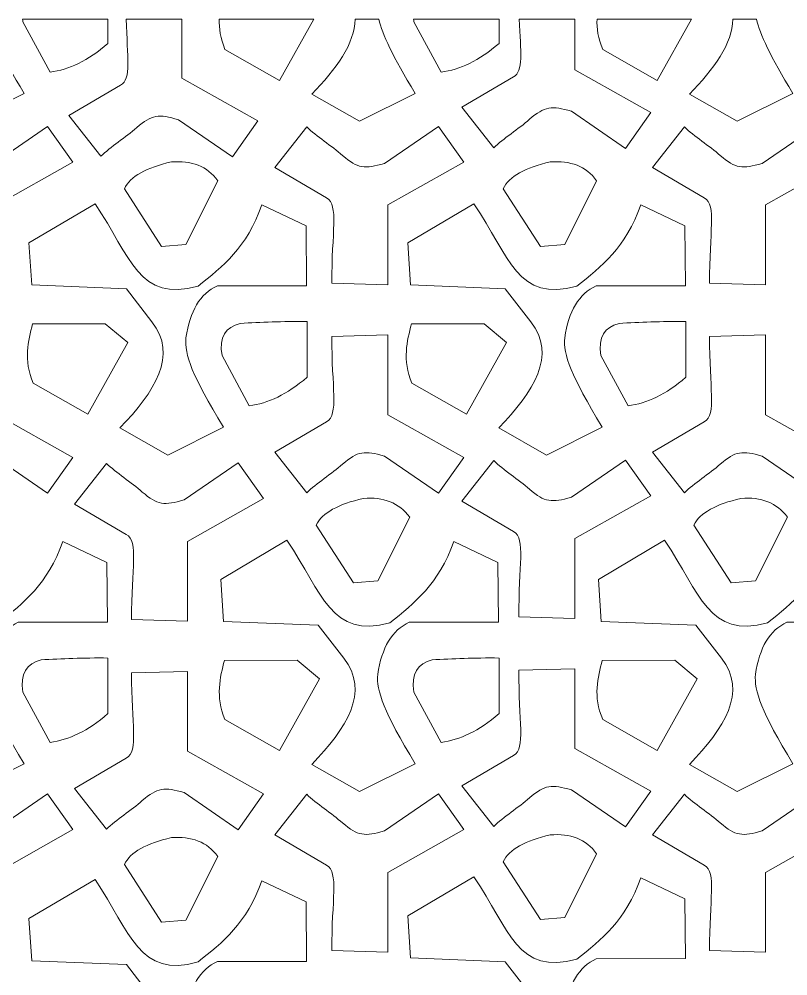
# Model space of a CAD drawing. Header units: millimetres. Extents: x -1200 to 1200, y -590 to 590.
# Drawn here: x -748 to -277, y 3 to 590 of the extents above; entities that cross this region are included whole.
import ezdxf

# ---------------------------------------------------------------- set-up
doc = ezdxf.new("R2010")
doc.units = ezdxf.units.MM
doc.header["$MEASUREMENT"] = 0
doc.layers.add('Layer 1', color=7, linetype='Continuous')

msp = doc.modelspace()

# ---------------------------------------------------------------- linework, layer by layer
at = {"layer": 'Layer 1', "color": 250, "lineweight": 20}
for points, knots in [([(-781.9969, 589.9734), (-781.9969, 589.9734), (-767.4111, 589.9734), (-767.4111, 589.9734), (-765.382, 580.555), (-759.0614, 567.3334), (-745.0849, 544.3994), (-745.0849, 544.3994), (-779.2215, 527.3138), (-779.2215, 527.3138), (-779.2215, 527.3138), (-808.5464, 543.9518), (-808.5464, 543.9518), (-793.5564, 559.3316), (-782.1101, 574.9868), (-781.9969, 589.9734)], [0, 0, 0, 0, 0.2, 0.2, 0.2, 0.4, 0.4, 0.4, 0.6, 0.6, 0.6, 0.8, 0.8, 0.8, 1, 1, 1, 1]), ([(-746.1456, 589.9734), (-746.1456, 589.9734), (-693.7558, 589.9734), (-693.7558, 589.9734), (-693.7558, 589.9734), (-693.7558, 575.0613), (-693.7558, 575.0613), (-706.1109, 564.3366), (-717.7308, 559.112), (-729.2459, 557.4613), (-729.2459, 557.4613), (-745.882, 588.2613), (-745.882, 588.2613), (-745.9867, 588.8462), (-746.0746, 589.415), (-746.1456, 589.9734)], [0, 0, 0, 0, 0.2, 0.2, 0.2, 0.4, 0.4, 0.4, 0.6, 0.6, 0.6, 0.8, 0.8, 0.8, 1, 1, 1, 1]), ([(-682.6209, 589.9734), (-682.6209, 589.9734), (-648.4373, 589.9734), (-648.4373, 589.9734), (-648.4373, 589.9734), (-648.412, 553.7612), (-648.412, 553.7612), (-648.412, 553.7612), (-601.8986, 527.5326), (-601.8986, 527.5326), (-601.8986, 527.5326), (-617.3581, 505.5996), (-617.3581, 505.5996), (-617.3581, 505.5996), (-650.5345, 528.3329), (-650.5345, 528.3329), (-662.5698, 531.8406), (-666.9301, 531.5193), (-676.1548, 523.454), (-682.8471, 517.6034), (-692.3818, 511.591), (-698.1091, 505.8757), (-698.1091, 505.8757), (-717.6928, 530.8327), (-717.6928, 530.8327), (-717.6928, 530.8327), (-685.9888, 549.4177), (-685.9888, 549.4177), (-679.2909, 553.3444), (-681.9299, 566.062), (-682.6209, 589.9734)], [0, 0, 0, 0, 0.1, 0.1, 0.1, 0.2, 0.2, 0.2, 0.3, 0.3, 0.3, 0.4, 0.4, 0.4, 0.5, 0.5, 0.5, 0.6, 0.6, 0.6, 0.7, 0.7, 0.7, 0.8, 0.8, 0.8, 0.9, 0.9, 0.9, 1, 1, 1, 1]), ([(-625.525, 589.9734), (-625.525, 589.9734), (-567.6475, 589.9734), (-567.6475, 589.9734), (-567.6475, 589.9734), (-588.5659, 552.4423), (-588.5659, 552.4423), (-588.5659, 552.4423), (-622.0446, 571.4518), (-622.0446, 571.4518), (-624.8889, 578.2512), (-625.7224, 584.3269), (-625.525, 589.9734)], [0, 0, 0, 0, 0.25, 0.25, 0.25, 0.5, 0.5, 0.5, 0.75, 0.75, 0.75, 1, 1, 1, 1]), ([(-542.3315, 589.9734), (-542.3315, 589.9734), (-527.7457, 589.9734), (-527.7457, 589.9734), (-525.7167, 580.555), (-519.396, 567.3334), (-505.4195, 544.3994), (-505.4195, 544.3994), (-539.5561, 527.3138), (-539.5561, 527.3138), (-539.5561, 527.3138), (-568.881, 543.9518), (-568.881, 543.9518), (-553.891, 559.3316), (-542.4447, 574.9868), (-542.3315, 589.9734)], [0, 0, 0, 0, 0.2, 0.2, 0.2, 0.4, 0.4, 0.4, 0.6, 0.6, 0.6, 0.8, 0.8, 0.8, 1, 1, 1, 1]), ([(-506.4801, 589.9734), (-506.4801, 589.9734), (-454.0904, 589.9734), (-454.0904, 589.9734), (-454.0904, 589.9734), (-454.0904, 575.0613), (-454.0904, 575.0613), (-466.4455, 564.3366), (-478.0654, 559.112), (-489.5806, 557.4613), (-489.5806, 557.4613), (-506.2166, 588.2613), (-506.2166, 588.2613), (-506.3213, 588.8462), (-506.4092, 589.415), (-506.4801, 589.9734)], [0, 0, 0, 0, 0.2, 0.2, 0.2, 0.4, 0.4, 0.4, 0.6, 0.6, 0.6, 0.8, 0.8, 0.8, 1, 1, 1, 1]), ([(-441.6433, 589.9734), (-441.6433, 589.9734), (-407.6361, 589.9734), (-407.6361, 589.9734), (-407.6361, 589.9734), (-407.6143, 558.8764), (-407.6143, 558.8764), (-407.6143, 558.8764), (-361.101, 532.6479), (-361.101, 532.6479), (-361.101, 532.6479), (-376.5605, 510.7148), (-376.5605, 510.7148), (-376.5605, 510.7148), (-409.7368, 533.4482), (-409.7368, 533.4482), (-421.7722, 536.9558), (-426.1325, 536.6345), (-435.3572, 528.5692), (-442.0495, 522.7186), (-451.5841, 516.7063), (-457.3115, 510.9909), (-457.3115, 510.9909), (-476.8952, 535.9478), (-476.8952, 535.9478), (-476.8952, 535.9478), (-445.1912, 554.5329), (-445.1912, 554.5329), (-438.988, 558.1696), (-440.7943, 569.3473), (-441.6433, 589.9734)], [0, 0, 0, 0, 0.1, 0.1, 0.1, 0.2, 0.2, 0.2, 0.3, 0.3, 0.3, 0.4, 0.4, 0.4, 0.5, 0.5, 0.5, 0.6, 0.6, 0.6, 0.7, 0.7, 0.7, 0.8, 0.8, 0.8, 0.9, 0.9, 0.9, 1, 1, 1, 1]), ([(-394.03, 589.9734), (-394.03, 589.9734), (-336.1526, 589.9734), (-336.1526, 589.9734), (-336.1526, 589.9734), (-357.0709, 552.4423), (-357.0709, 552.4423), (-357.0709, 552.4423), (-390.5496, 571.4518), (-390.5496, 571.4518), (-393.3939, 578.2512), (-394.2275, 584.3269), (-394.03, 589.9734)], [0, 0, 0, 0, 0.25, 0.25, 0.25, 0.5, 0.5, 0.5, 0.75, 0.75, 0.75, 1, 1, 1, 1]), ([(-310.8366, 589.9734), (-310.8366, 589.9734), (-296.2507, 589.9734), (-296.2507, 589.9734), (-294.2217, 580.555), (-287.9011, 567.3334), (-273.9246, 544.3994), (-273.9246, 544.3994), (-308.0611, 527.3138), (-308.0611, 527.3138), (-308.0611, 527.3138), (-337.386, 543.9518), (-337.386, 543.9518), (-322.396, 559.3316), (-310.9497, 574.9868), (-310.8366, 589.9734)], [0, 0, 0, 0, 0.2, 0.2, 0.2, 0.4, 0.4, 0.4, 0.6, 0.6, 0.6, 0.8, 0.8, 0.8, 1, 1, 1, 1]), ([(-831.1551, 498.9759), (-831.1551, 498.9759), (-811.5714, 523.9329), (-811.5714, 523.9329), (-805.844, 518.2175), (-796.3094, 512.2051), (-789.617, 506.3545), (-780.3924, 498.2893), (-776.0321, 497.9679), (-763.9967, 501.4757), (-763.9967, 501.4757), (-730.8202, 524.209), (-730.8202, 524.209), (-730.8202, 524.209), (-715.3608, 502.2759), (-715.3608, 502.2759), (-715.3608, 502.2759), (-761.8742, 476.0474), (-761.8742, 476.0474), (-761.8742, 476.0474), (-761.9079, 427.1664), (-761.9079, 427.1664), (-761.9079, 427.1664), (-796.2216, 428.0949), (-796.2216, 428.0949), (-796.4141, 459.6603), (-791.7304, 475.8648), (-799.4511, 480.3909), (-799.4511, 480.3909), (-831.1551, 498.9759), (-831.1551, 498.9759)], [0, 0, 0, 0, 0.1, 0.1, 0.1, 0.2, 0.2, 0.2, 0.3, 0.3, 0.3, 0.4, 0.4, 0.4, 0.5, 0.5, 0.5, 0.6, 0.6, 0.6, 0.7, 0.7, 0.7, 0.8, 0.8, 0.8, 0.9, 0.9, 0.9, 1, 1, 1, 1]), ([(-591.4897, 498.9759), (-591.4897, 498.9759), (-571.9059, 523.9329), (-571.9059, 523.9329), (-566.1786, 518.2175), (-556.644, 512.2051), (-549.9516, 506.3545), (-540.727, 498.2893), (-536.3666, 497.9679), (-524.3313, 501.4757), (-524.3313, 501.4757), (-491.1549, 524.209), (-491.1549, 524.209), (-491.1549, 524.209), (-475.6954, 502.2759), (-475.6954, 502.2759), (-475.6954, 502.2759), (-522.2088, 476.0474), (-522.2088, 476.0474), (-522.2088, 476.0474), (-522.2425, 427.1664), (-522.2425, 427.1664), (-522.2425, 427.1664), (-556.5562, 428.0949), (-556.5562, 428.0949), (-556.7487, 459.6603), (-552.065, 475.8648), (-559.7857, 480.3909), (-559.7857, 480.3909), (-591.4897, 498.9759), (-591.4897, 498.9759)], [0, 0, 0, 0, 0.1, 0.1, 0.1, 0.2, 0.2, 0.2, 0.3, 0.3, 0.3, 0.4, 0.4, 0.4, 0.5, 0.5, 0.5, 0.6, 0.6, 0.6, 0.7, 0.7, 0.7, 0.8, 0.8, 0.8, 0.9, 0.9, 0.9, 1, 1, 1, 1]), ([(-359.9947, 498.9759), (-359.9947, 498.9759), (-340.411, 523.9329), (-340.411, 523.9329), (-334.6837, 518.2175), (-325.1491, 512.2051), (-318.4566, 506.3545), (-309.232, 498.2893), (-304.8716, 497.9679), (-292.8364, 501.4757), (-292.8364, 501.4757), (-259.6599, 524.209), (-259.6599, 524.209), (-259.6599, 524.209), (-244.2004, 502.2759), (-244.2004, 502.2759), (-244.2004, 502.2759), (-290.7138, 476.0474), (-290.7138, 476.0474), (-290.7138, 476.0474), (-290.7476, 427.1664), (-290.7476, 427.1664), (-290.7476, 427.1664), (-325.0612, 428.0949), (-325.0612, 428.0949), (-325.2537, 459.6603), (-320.5701, 475.8648), (-328.2907, 480.3909), (-328.2907, 480.3909), (-359.9947, 498.9759), (-359.9947, 498.9759)], [0, 0, 0, 0, 0.1, 0.1, 0.1, 0.2, 0.2, 0.2, 0.3, 0.3, 0.3, 0.4, 0.4, 0.4, 0.5, 0.5, 0.5, 0.6, 0.6, 0.6, 0.7, 0.7, 0.7, 0.8, 0.8, 0.8, 0.9, 0.9, 0.9, 1, 1, 1, 1]), ([(-646.0055, 451.8529), (-646.0055, 451.8529), (-660.9421, 450.6484), (-660.9421, 450.6484), (-660.9421, 450.6484), (-683.7138, 485.953), (-683.7138, 485.953), (-680.2438, 493.6202), (-670.0043, 498.9124), (-654.878, 502.4529), (-642.6305, 503.3208), (-632.8857, 499.9337), (-626.4598, 490.9008), (-626.4598, 490.9008), (-646.0055, 451.8529), (-646.0055, 451.8529)], [0, 0, 0, 0, 0.2, 0.2, 0.2, 0.4, 0.4, 0.4, 0.6, 0.6, 0.6, 0.8, 0.8, 0.8, 1, 1, 1, 1]), ([(-413.8034, 451.8529), (-413.8034, 451.8529), (-428.74, 450.6484), (-428.74, 450.6484), (-428.74, 450.6484), (-451.5117, 485.953), (-451.5117, 485.953), (-448.0419, 493.6202), (-437.8023, 498.9124), (-422.676, 502.4529), (-410.4284, 503.3208), (-400.6837, 499.9337), (-394.2577, 490.9008), (-394.2577, 490.9008), (-413.8034, 451.8529), (-413.8034, 451.8529)], [0, 0, 0, 0, 0.2, 0.2, 0.2, 0.4, 0.4, 0.4, 0.6, 0.6, 0.6, 0.8, 0.8, 0.8, 1, 1, 1, 1]), ([(-686.4886, 339.3435), (-686.4886, 339.3435), (-657.1636, 322.7054), (-657.1636, 322.7054), (-657.1636, 322.7054), (-623.0271, 339.791), (-623.0271, 339.791), (-642.2341, 371.3076), (-646.9824, 384.4881), (-646.0055, 394.653), (-643.5849, 410.8156), (-637.355, 421.6817), (-626.7001, 426.4861), (-626.7001, 426.4861), (-572.0438, 426.5529), (-572.0438, 426.5529), (-572.0438, 426.5529), (-572.3558, 463.196), (-572.3558, 463.196), (-572.3558, 463.196), (-599.4246, 476.053), (-599.4246, 476.053), (-608.6605, 449.8949), (-623.4671, 438.264), (-638.554, 426.21), (-674.8728, 416.1476), (-679.7034, 444.0756), (-701.6655, 476.7389), (-701.6655, 476.7389), (-742.2539, 452.8108), (-742.2539, 452.8108), (-742.2539, 452.8108), (-740.4828, 427.0005), (-740.4828, 427.0005), (-740.4828, 427.0005), (-682.4993, 424.6625), (-682.4993, 424.6625), (-682.4993, 424.6625), (-666.7994, 404.3815), (-666.7994, 404.3815), (-650.7904, 383.9918), (-665.0072, 361.3832), (-686.4886, 339.3435)], [0, 0, 0, 0, 0.07142857, 0.07142857, 0.07142857, 0.14285714, 0.14285714, 0.14285714, 0.21428571, 0.21428571, 0.21428571, 0.28571429, 0.28571429, 0.28571429, 0.35714286, 0.35714286, 0.35714286, 0.42857143, 0.42857143, 0.42857143, 0.5, 0.5, 0.5, 0.57142857, 0.57142857, 0.57142857, 0.64285714, 0.64285714, 0.64285714, 0.71428571, 0.71428571, 0.71428571, 0.78571429, 0.78571429, 0.78571429, 0.85714286, 0.85714286, 0.85714286, 0.92857143, 0.92857143, 0.92857143, 1, 1, 1, 1]), ([(-454.2865, 339.3435), (-454.2865, 339.3435), (-424.9616, 322.7054), (-424.9616, 322.7054), (-424.9616, 322.7054), (-390.8251, 339.791), (-390.8251, 339.791), (-410.032, 371.3076), (-414.7804, 384.4881), (-413.8034, 394.653), (-411.3829, 410.8156), (-405.153, 421.6817), (-394.4981, 426.4861), (-394.4981, 426.4861), (-339.8417, 426.5529), (-339.8417, 426.5529), (-339.8417, 426.5529), (-340.1538, 463.196), (-340.1538, 463.196), (-340.1538, 463.196), (-367.2226, 476.053), (-367.2226, 476.053), (-376.4585, 449.8949), (-391.2651, 438.264), (-406.3521, 426.21), (-442.6708, 416.1476), (-447.5014, 444.0756), (-469.4634, 476.7389), (-469.4634, 476.7389), (-510.0519, 452.8108), (-510.0519, 452.8108), (-510.0519, 452.8108), (-508.2808, 427.0005), (-508.2808, 427.0005), (-508.2808, 427.0005), (-450.2972, 424.6625), (-450.2972, 424.6625), (-450.2972, 424.6625), (-434.5974, 404.3815), (-434.5974, 404.3815), (-418.5883, 383.9918), (-432.8051, 361.3832), (-454.2865, 339.3435)], [0, 0, 0, 0, 0.07142857, 0.07142857, 0.07142857, 0.14285714, 0.14285714, 0.14285714, 0.21428571, 0.21428571, 0.21428571, 0.28571429, 0.28571429, 0.28571429, 0.35714286, 0.35714286, 0.35714286, 0.42857143, 0.42857143, 0.42857143, 0.5, 0.5, 0.5, 0.57142857, 0.57142857, 0.57142857, 0.64285714, 0.64285714, 0.64285714, 0.71428571, 0.71428571, 0.71428571, 0.78571429, 0.78571429, 0.78571429, 0.85714286, 0.85714286, 0.85714286, 0.92857143, 0.92857143, 0.92857143, 1, 1, 1, 1]), ([(-607.1881, 352.853), (-607.1881, 352.853), (-623.8241, 383.653), (-623.8241, 383.653), (-625.8531, 395.0008), (-621.5294, 401.1861), (-612.7335, 403.453), (-599.9967, 404.0036), (-586.9452, 404.8374), (-571.6979, 404.553), (-571.6979, 404.553), (-571.6979, 370.453), (-571.6979, 370.453), (-584.053, 359.7284), (-595.6729, 354.5037), (-607.1881, 352.853)], [0, 0, 0, 0, 0.2, 0.2, 0.2, 0.4, 0.4, 0.4, 0.6, 0.6, 0.6, 0.8, 0.8, 0.8, 1, 1, 1, 1]), ([(-374.9861, 352.853), (-374.9861, 352.853), (-391.6221, 383.653), (-391.6221, 383.653), (-393.6512, 395.0008), (-389.3273, 401.1861), (-380.5314, 403.453), (-367.7947, 404.0036), (-354.7431, 404.8374), (-339.496, 404.553), (-339.496, 404.553), (-339.496, 370.453), (-339.496, 370.453), (-351.851, 359.7284), (-363.4709, 354.5037), (-374.9861, 352.853)], [0, 0, 0, 0, 0.2, 0.2, 0.2, 0.4, 0.4, 0.4, 0.6, 0.6, 0.6, 0.8, 0.8, 0.8, 1, 1, 1, 1]), ([(-706.1735, 347.834), (-706.1735, 347.834), (-739.652, 366.8435), (-739.652, 366.8435), (-745.6845, 381.2641), (-742.6672, 392.4348), (-739.9641, 403.1435), (-739.9641, 403.1435), (-695.4623, 403.1769), (-695.4623, 403.1769), (-695.4623, 403.1769), (-681.6685, 391.8005), (-681.6685, 391.8005), (-681.6685, 391.8005), (-706.1735, 347.834), (-706.1735, 347.834)], [0, 0, 0, 0, 0.2, 0.2, 0.2, 0.4, 0.4, 0.4, 0.6, 0.6, 0.6, 0.8, 0.8, 0.8, 1, 1, 1, 1]), ([(-473.9714, 347.834), (-473.9714, 347.834), (-507.4501, 366.8435), (-507.4501, 366.8435), (-513.4824, 381.2641), (-510.4652, 392.4348), (-507.7621, 403.1435), (-507.7621, 403.1435), (-463.2602, 403.1769), (-463.2602, 403.1769), (-463.2602, 403.1769), (-449.4665, 391.8005), (-449.4665, 391.8005), (-449.4665, 391.8005), (-473.9714, 347.834), (-473.9714, 347.834)], [0, 0, 0, 0, 0.2, 0.2, 0.2, 0.4, 0.4, 0.4, 0.6, 0.6, 0.6, 0.8, 0.8, 0.8, 1, 1, 1, 1]), ([(-831.1551, 324.5193), (-831.1551, 324.5193), (-811.5714, 299.5623), (-811.5714, 299.5623), (-805.844, 305.2777), (-796.3094, 311.29), (-789.617, 317.1406), (-780.3924, 325.2059), (-776.0321, 325.5272), (-763.9967, 322.0195), (-763.9967, 322.0195), (-730.8202, 299.2862), (-730.8202, 299.2862), (-730.8202, 299.2862), (-715.3608, 321.2193), (-715.3608, 321.2193), (-715.3608, 321.2193), (-761.8742, 347.4478), (-761.8742, 347.4478), (-761.8742, 347.4478), (-761.9079, 396.3288), (-761.9079, 396.3288), (-761.9079, 396.3288), (-796.2216, 395.4002), (-796.2216, 395.4002), (-796.4141, 363.8349), (-791.7304, 347.6304), (-799.4511, 343.1043), (-799.4511, 343.1043), (-831.1551, 324.5193), (-831.1551, 324.5193)], [0, 0, 0, 0, 0.1, 0.1, 0.1, 0.2, 0.2, 0.2, 0.3, 0.3, 0.3, 0.4, 0.4, 0.4, 0.5, 0.5, 0.5, 0.6, 0.6, 0.6, 0.7, 0.7, 0.7, 0.8, 0.8, 0.8, 0.9, 0.9, 0.9, 1, 1, 1, 1]), ([(-591.4897, 324.5193), (-591.4897, 324.5193), (-571.9059, 299.5623), (-571.9059, 299.5623), (-566.1786, 305.2777), (-556.644, 311.29), (-549.9516, 317.1406), (-540.727, 325.2059), (-536.3666, 325.5272), (-524.3313, 322.0195), (-524.3313, 322.0195), (-491.1549, 299.2862), (-491.1549, 299.2862), (-491.1549, 299.2862), (-475.6954, 321.2193), (-475.6954, 321.2193), (-475.6954, 321.2193), (-522.2088, 347.4478), (-522.2088, 347.4478), (-522.2088, 347.4478), (-522.2425, 396.3288), (-522.2425, 396.3288), (-522.2425, 396.3288), (-556.5562, 395.4002), (-556.5562, 395.4002), (-556.7487, 363.8349), (-552.065, 347.6304), (-559.7857, 343.1043), (-559.7857, 343.1043), (-591.4897, 324.5193), (-591.4897, 324.5193)], [0, 0, 0, 0, 0.1, 0.1, 0.1, 0.2, 0.2, 0.2, 0.3, 0.3, 0.3, 0.4, 0.4, 0.4, 0.5, 0.5, 0.5, 0.6, 0.6, 0.6, 0.7, 0.7, 0.7, 0.8, 0.8, 0.8, 0.9, 0.9, 0.9, 1, 1, 1, 1]), ([(-359.9947, 324.5193), (-359.9947, 324.5193), (-340.411, 299.5623), (-340.411, 299.5623), (-334.6837, 305.2777), (-325.1491, 311.29), (-318.4566, 317.1406), (-309.232, 325.2059), (-304.8716, 325.5272), (-292.8364, 322.0195), (-292.8364, 322.0195), (-259.6599, 299.2862), (-259.6599, 299.2862), (-259.6599, 299.2862), (-244.2004, 321.2193), (-244.2004, 321.2193), (-244.2004, 321.2193), (-290.7138, 347.4478), (-290.7138, 347.4478), (-290.7138, 347.4478), (-290.7476, 396.3288), (-290.7476, 396.3288), (-290.7476, 396.3288), (-325.0612, 395.4002), (-325.0612, 395.4002), (-325.2537, 363.8349), (-320.5701, 347.6304), (-328.2907, 343.1043), (-328.2907, 343.1043), (-359.9947, 324.5193), (-359.9947, 324.5193)], [0, 0, 0, 0, 0.1, 0.1, 0.1, 0.2, 0.2, 0.2, 0.3, 0.3, 0.3, 0.4, 0.4, 0.4, 0.5, 0.5, 0.5, 0.6, 0.6, 0.6, 0.7, 0.7, 0.7, 0.8, 0.8, 0.8, 0.9, 0.9, 0.9, 1, 1, 1, 1]), ([(-714.2546, 292.6625), (-714.2546, 292.6625), (-694.6709, 317.6195), (-694.6709, 317.6195), (-688.9435, 311.9041), (-679.409, 305.8918), (-672.7165, 300.0411), (-663.4919, 291.9759), (-659.1315, 291.6545), (-647.0963, 295.1623), (-647.0963, 295.1623), (-613.9198, 317.8956), (-613.9198, 317.8956), (-613.9198, 317.8956), (-598.4603, 295.9625), (-598.4603, 295.9625), (-598.4603, 295.9625), (-644.9737, 269.734), (-644.9737, 269.734), (-644.9737, 269.734), (-645.0075, 220.853), (-645.0075, 220.853), (-645.0075, 220.853), (-679.321, 221.7816), (-679.321, 221.7816), (-679.5136, 253.3469), (-674.83, 269.5514), (-682.5505, 274.0775), (-682.5505, 274.0775), (-714.2546, 292.6625), (-714.2546, 292.6625)], [0, 0, 0, 0, 0.1, 0.1, 0.1, 0.2, 0.2, 0.2, 0.3, 0.3, 0.3, 0.4, 0.4, 0.4, 0.5, 0.5, 0.5, 0.6, 0.6, 0.6, 0.7, 0.7, 0.7, 0.8, 0.8, 0.8, 0.9, 0.9, 0.9, 1, 1, 1, 1]), ([(-476.8952, 294.3676), (-476.8952, 294.3676), (-457.3115, 319.3246), (-457.3115, 319.3246), (-451.5841, 313.6092), (-442.0495, 307.5969), (-435.3572, 301.7462), (-426.1325, 293.681), (-421.7722, 293.3596), (-409.7368, 296.8673), (-409.7368, 296.8673), (-376.5605, 319.6007), (-376.5605, 319.6007), (-376.5605, 319.6007), (-361.101, 297.6676), (-361.101, 297.6676), (-361.101, 297.6676), (-407.6143, 271.4391), (-407.6143, 271.4391), (-407.6143, 271.4391), (-407.648, 222.5581), (-407.648, 222.5581), (-407.648, 222.5581), (-441.9617, 223.4866), (-441.9617, 223.4866), (-442.1543, 255.052), (-437.4705, 271.2564), (-445.1912, 275.7826), (-445.1912, 275.7826), (-476.8952, 294.3676), (-476.8952, 294.3676)], [0, 0, 0, 0, 0.1, 0.1, 0.1, 0.2, 0.2, 0.2, 0.3, 0.3, 0.3, 0.4, 0.4, 0.4, 0.5, 0.5, 0.5, 0.6, 0.6, 0.6, 0.7, 0.7, 0.7, 0.8, 0.8, 0.8, 0.9, 0.9, 0.9, 1, 1, 1, 1]), ([(-528.3979, 245.5396), (-528.3979, 245.5396), (-543.3345, 244.335), (-543.3345, 244.335), (-543.3345, 244.335), (-566.1062, 279.6396), (-566.1062, 279.6396), (-562.6364, 287.3068), (-552.3968, 292.599), (-537.2705, 296.1396), (-525.0229, 297.0074), (-515.2781, 293.6203), (-508.8522, 284.5874), (-508.8522, 284.5874), (-528.3979, 245.5396), (-528.3979, 245.5396)], [0, 0, 0, 0, 0.2, 0.2, 0.2, 0.4, 0.4, 0.4, 0.6, 0.6, 0.6, 0.8, 0.8, 0.8, 1, 1, 1, 1]), ([(-296.9029, 245.5396), (-296.9029, 245.5396), (-311.8395, 244.335), (-311.8395, 244.335), (-311.8395, 244.335), (-334.6112, 279.6396), (-334.6112, 279.6396), (-331.1414, 287.3068), (-320.9019, 292.599), (-305.7755, 296.1396), (-293.528, 297.0074), (-283.7832, 293.6203), (-277.3572, 284.5874), (-277.3572, 284.5874), (-296.9029, 245.5396), (-296.9029, 245.5396)], [0, 0, 0, 0, 0.2, 0.2, 0.2, 0.4, 0.4, 0.4, 0.6, 0.6, 0.6, 0.8, 0.8, 0.8, 1, 1, 1, 1]), ([(-808.5464, 133.0301), (-808.5464, 133.0301), (-779.2215, 116.3921), (-779.2215, 116.3921), (-779.2215, 116.3921), (-745.0849, 133.4776), (-745.0849, 133.4776), (-764.2919, 164.9942), (-769.0403, 178.1747), (-768.0633, 188.3396), (-765.6428, 204.5022), (-759.4129, 215.3683), (-748.7579, 220.1727), (-748.7579, 220.1727), (-694.1016, 220.2395), (-694.1016, 220.2395), (-694.1016, 220.2395), (-694.4136, 256.8826), (-694.4136, 256.8826), (-694.4136, 256.8826), (-721.4825, 269.7396), (-721.4825, 269.7396), (-730.7183, 243.5815), (-745.525, 231.9506), (-760.6119, 219.8966), (-796.9307, 209.8342), (-801.7613, 237.7622), (-823.7233, 270.4255), (-823.7233, 270.4255), (-864.3118, 246.4974), (-864.3118, 246.4974), (-864.3118, 246.4974), (-862.5406, 220.6871), (-862.5406, 220.6871), (-862.5406, 220.6871), (-804.5571, 218.3491), (-804.5571, 218.3491), (-804.5571, 218.3491), (-788.8573, 198.0681), (-788.8573, 198.0681), (-772.8482, 177.6784), (-787.065, 155.0699), (-808.5464, 133.0301)], [0, 0, 0, 0, 0.07142857, 0.07142857, 0.07142857, 0.14285714, 0.14285714, 0.14285714, 0.21428571, 0.21428571, 0.21428571, 0.28571429, 0.28571429, 0.28571429, 0.35714286, 0.35714286, 0.35714286, 0.42857143, 0.42857143, 0.42857143, 0.5, 0.5, 0.5, 0.57142857, 0.57142857, 0.57142857, 0.64285714, 0.64285714, 0.64285714, 0.71428571, 0.71428571, 0.71428571, 0.78571429, 0.78571429, 0.78571429, 0.85714286, 0.85714286, 0.85714286, 0.92857143, 0.92857143, 0.92857143, 1, 1, 1, 1]), ([(-568.881, 133.0301), (-568.881, 133.0301), (-539.5561, 116.3921), (-539.5561, 116.3921), (-539.5561, 116.3921), (-505.4195, 133.4776), (-505.4195, 133.4776), (-524.6265, 164.9942), (-529.3749, 178.1747), (-528.3979, 188.3396), (-525.9774, 204.5022), (-519.7475, 215.3683), (-509.0925, 220.1727), (-509.0925, 220.1727), (-454.4362, 220.2395), (-454.4362, 220.2395), (-454.4362, 220.2395), (-454.7482, 256.8826), (-454.7482, 256.8826), (-454.7482, 256.8826), (-481.8171, 269.7396), (-481.8171, 269.7396), (-491.053, 243.5815), (-505.8595, 231.9506), (-520.9465, 219.8966), (-557.2653, 209.8342), (-562.0959, 237.7622), (-584.0579, 270.4255), (-584.0579, 270.4255), (-624.6465, 246.4974), (-624.6465, 246.4974), (-624.6465, 246.4974), (-622.8753, 220.6871), (-622.8753, 220.6871), (-622.8753, 220.6871), (-564.8917, 218.3491), (-564.8917, 218.3491), (-564.8917, 218.3491), (-549.1918, 198.0681), (-549.1918, 198.0681), (-533.1828, 177.6784), (-547.3996, 155.0699), (-568.881, 133.0301)], [0, 0, 0, 0, 0.07142857, 0.07142857, 0.07142857, 0.14285714, 0.14285714, 0.14285714, 0.21428571, 0.21428571, 0.21428571, 0.28571429, 0.28571429, 0.28571429, 0.35714286, 0.35714286, 0.35714286, 0.42857143, 0.42857143, 0.42857143, 0.5, 0.5, 0.5, 0.57142857, 0.57142857, 0.57142857, 0.64285714, 0.64285714, 0.64285714, 0.71428571, 0.71428571, 0.71428571, 0.78571429, 0.78571429, 0.78571429, 0.85714286, 0.85714286, 0.85714286, 0.92857143, 0.92857143, 0.92857143, 1, 1, 1, 1]), ([(-337.386, 133.0301), (-337.386, 133.0301), (-308.0611, 116.3921), (-308.0611, 116.3921), (-308.0611, 116.3921), (-273.9246, 133.4776), (-273.9246, 133.4776), (-293.1316, 164.9942), (-297.8798, 178.1747), (-296.9029, 188.3396), (-294.4825, 204.5022), (-288.2525, 215.3683), (-277.5976, 220.1727), (-277.5976, 220.1727), (-222.9413, 220.2395), (-222.9413, 220.2395), (-222.9413, 220.2395), (-223.2533, 256.8826), (-223.2533, 256.8826), (-223.2533, 256.8826), (-250.3222, 269.7396), (-250.3222, 269.7396), (-259.558, 243.5815), (-274.3645, 231.9506), (-289.4515, 219.8966), (-325.7703, 209.8342), (-330.6008, 237.7622), (-352.563, 270.4255), (-352.563, 270.4255), (-393.1515, 246.4974), (-393.1515, 246.4974), (-393.1515, 246.4974), (-391.3803, 220.6871), (-391.3803, 220.6871), (-391.3803, 220.6871), (-333.3968, 218.3491), (-333.3968, 218.3491), (-333.3968, 218.3491), (-317.6969, 198.0681), (-317.6969, 198.0681), (-301.6878, 177.6784), (-315.9047, 155.0699), (-337.386, 133.0301)], [0, 0, 0, 0, 0.07142857, 0.07142857, 0.07142857, 0.14285714, 0.14285714, 0.14285714, 0.21428571, 0.21428571, 0.21428571, 0.28571429, 0.28571429, 0.28571429, 0.35714286, 0.35714286, 0.35714286, 0.42857143, 0.42857143, 0.42857143, 0.5, 0.5, 0.5, 0.57142857, 0.57142857, 0.57142857, 0.64285714, 0.64285714, 0.64285714, 0.71428571, 0.71428571, 0.71428571, 0.78571429, 0.78571429, 0.78571429, 0.85714286, 0.85714286, 0.85714286, 0.92857143, 0.92857143, 0.92857143, 1, 1, 1, 1]), ([(-729.2459, 146.5396), (-729.2459, 146.5396), (-745.882, 177.3396), (-745.882, 177.3396), (-747.9111, 188.6875), (-743.5872, 194.8727), (-734.7913, 197.1396), (-722.0546, 197.6903), (-709.003, 198.524), (-693.7558, 198.2396), (-693.7558, 198.2396), (-693.7558, 164.1396), (-693.7558, 164.1396), (-706.1109, 153.415), (-717.7308, 148.1903), (-729.2459, 146.5396)], [0, 0, 0, 0, 0.2, 0.2, 0.2, 0.4, 0.4, 0.4, 0.6, 0.6, 0.6, 0.8, 0.8, 0.8, 1, 1, 1, 1]), ([(-588.5659, 141.5206), (-588.5659, 141.5206), (-622.0446, 160.5301), (-622.0446, 160.5301), (-628.0769, 174.9507), (-625.0597, 186.1215), (-622.3566, 196.8301), (-622.3566, 196.8301), (-577.8547, 196.8635), (-577.8547, 196.8635), (-577.8547, 196.8635), (-564.0609, 185.4871), (-564.0609, 185.4871), (-564.0609, 185.4871), (-588.5659, 141.5206), (-588.5659, 141.5206)], [0, 0, 0, 0, 0.2, 0.2, 0.2, 0.4, 0.4, 0.4, 0.6, 0.6, 0.6, 0.8, 0.8, 0.8, 1, 1, 1, 1]), ([(-489.5806, 146.5396), (-489.5806, 146.5396), (-506.2166, 177.3396), (-506.2166, 177.3396), (-508.2457, 188.6875), (-503.9219, 194.8727), (-495.1259, 197.1396), (-482.3893, 197.6903), (-469.3376, 198.524), (-454.0904, 198.2396), (-454.0904, 198.2396), (-454.0904, 164.1396), (-454.0904, 164.1396), (-466.4455, 153.415), (-478.0654, 148.1903), (-489.5806, 146.5396)], [0, 0, 0, 0, 0.2, 0.2, 0.2, 0.4, 0.4, 0.4, 0.6, 0.6, 0.6, 0.8, 0.8, 0.8, 1, 1, 1, 1]), ([(-357.0709, 141.5206), (-357.0709, 141.5206), (-390.5496, 160.5301), (-390.5496, 160.5301), (-396.582, 174.9507), (-393.5647, 186.1215), (-390.8616, 196.8301), (-390.8616, 196.8301), (-346.3598, 196.8635), (-346.3598, 196.8635), (-346.3598, 196.8635), (-332.566, 185.4871), (-332.566, 185.4871), (-332.566, 185.4871), (-357.0709, 141.5206), (-357.0709, 141.5206)], [0, 0, 0, 0, 0.2, 0.2, 0.2, 0.4, 0.4, 0.4, 0.6, 0.6, 0.6, 0.8, 0.8, 0.8, 1, 1, 1, 1]), ([(-714.2546, 118.2059), (-714.2546, 118.2059), (-694.6709, 93.2489), (-694.6709, 93.2489), (-688.9435, 98.9643), (-679.409, 104.9766), (-672.7165, 110.8273), (-663.4919, 118.8925), (-659.1315, 119.2139), (-647.0963, 115.7061), (-647.0963, 115.7061), (-613.9198, 92.9728), (-613.9198, 92.9728), (-613.9198, 92.9728), (-598.4603, 114.9059), (-598.4603, 114.9059), (-598.4603, 114.9059), (-644.9737, 141.1344), (-644.9737, 141.1344), (-644.9737, 141.1344), (-645.0075, 190.0154), (-645.0075, 190.0154), (-645.0075, 190.0154), (-679.321, 189.0869), (-679.321, 189.0869), (-679.5136, 157.5215), (-674.83, 141.317), (-682.5505, 136.7909), (-682.5505, 136.7909), (-714.2546, 118.2059), (-714.2546, 118.2059)], [0, 0, 0, 0, 0.1, 0.1, 0.1, 0.2, 0.2, 0.2, 0.3, 0.3, 0.3, 0.4, 0.4, 0.4, 0.5, 0.5, 0.5, 0.6, 0.6, 0.6, 0.7, 0.7, 0.7, 0.8, 0.8, 0.8, 0.9, 0.9, 0.9, 1, 1, 1, 1]), ([(-476.8952, 119.911), (-476.8952, 119.911), (-457.3115, 94.9539), (-457.3115, 94.9539), (-451.5841, 100.6693), (-442.0495, 106.6817), (-435.3572, 112.5323), (-426.1325, 120.5976), (-421.7722, 120.919), (-409.7368, 117.4112), (-409.7368, 117.4112), (-376.5605, 94.6779), (-376.5605, 94.6779), (-376.5605, 94.6779), (-361.101, 116.611), (-361.101, 116.611), (-361.101, 116.611), (-407.6143, 142.8395), (-407.6143, 142.8395), (-407.6143, 142.8395), (-407.648, 191.7204), (-407.648, 191.7204), (-407.648, 191.7204), (-441.9617, 190.792), (-441.9617, 190.792), (-442.1543, 159.2265), (-437.4705, 143.0221), (-445.1912, 138.4959), (-445.1912, 138.4959), (-476.8952, 119.911), (-476.8952, 119.911)], [0, 0, 0, 0, 0.1, 0.1, 0.1, 0.2, 0.2, 0.2, 0.3, 0.3, 0.3, 0.4, 0.4, 0.4, 0.5, 0.5, 0.5, 0.6, 0.6, 0.6, 0.7, 0.7, 0.7, 0.8, 0.8, 0.8, 0.9, 0.9, 0.9, 1, 1, 1, 1]), ([(-831.1551, 89.7593), (-831.1551, 89.7593), (-811.5714, 114.7163), (-811.5714, 114.7163), (-805.844, 109.0009), (-796.3094, 102.9885), (-789.617, 97.1379), (-780.3924, 89.0726), (-776.0321, 88.7513), (-763.9967, 92.259), (-763.9967, 92.259), (-730.8202, 114.9923), (-730.8202, 114.9923), (-730.8202, 114.9923), (-715.3608, 93.0593), (-715.3608, 93.0593), (-715.3608, 93.0593), (-761.8742, 66.8307), (-761.8742, 66.8307), (-761.8742, 66.8307), (-761.9079, 17.9498), (-761.9079, 17.9498), (-761.9079, 17.9498), (-796.2216, 18.8783), (-796.2216, 18.8783), (-796.4141, 50.4437), (-791.7304, 66.6481), (-799.4511, 71.1743), (-799.4511, 71.1743), (-831.1551, 89.7593), (-831.1551, 89.7593)], [0, 0, 0, 0, 0.1, 0.1, 0.1, 0.2, 0.2, 0.2, 0.3, 0.3, 0.3, 0.4, 0.4, 0.4, 0.5, 0.5, 0.5, 0.6, 0.6, 0.6, 0.7, 0.7, 0.7, 0.8, 0.8, 0.8, 0.9, 0.9, 0.9, 1, 1, 1, 1]), ([(-591.4897, 89.7593), (-591.4897, 89.7593), (-571.9059, 114.7163), (-571.9059, 114.7163), (-566.1786, 109.0009), (-556.644, 102.9885), (-549.9516, 97.1379), (-540.727, 89.0726), (-536.3666, 88.7513), (-524.3313, 92.259), (-524.3313, 92.259), (-491.1549, 114.9923), (-491.1549, 114.9923), (-491.1549, 114.9923), (-475.6954, 93.0593), (-475.6954, 93.0593), (-475.6954, 93.0593), (-522.2088, 66.8307), (-522.2088, 66.8307), (-522.2088, 66.8307), (-522.2425, 17.9498), (-522.2425, 17.9498), (-522.2425, 17.9498), (-556.5562, 18.8783), (-556.5562, 18.8783), (-556.7487, 50.4437), (-552.065, 66.6481), (-559.7857, 71.1743), (-559.7857, 71.1743), (-591.4897, 89.7593), (-591.4897, 89.7593)], [0, 0, 0, 0, 0.1, 0.1, 0.1, 0.2, 0.2, 0.2, 0.3, 0.3, 0.3, 0.4, 0.4, 0.4, 0.5, 0.5, 0.5, 0.6, 0.6, 0.6, 0.7, 0.7, 0.7, 0.8, 0.8, 0.8, 0.9, 0.9, 0.9, 1, 1, 1, 1]), ([(-359.9947, 89.7593), (-359.9947, 89.7593), (-340.411, 114.7163), (-340.411, 114.7163), (-334.6837, 109.0009), (-325.1491, 102.9885), (-318.4566, 97.1379), (-309.232, 89.0726), (-304.8716, 88.7513), (-292.8364, 92.259), (-292.8364, 92.259), (-259.6599, 114.9923), (-259.6599, 114.9923), (-259.6599, 114.9923), (-244.2004, 93.0593), (-244.2004, 93.0593), (-244.2004, 93.0593), (-290.7138, 66.8307), (-290.7138, 66.8307), (-290.7138, 66.8307), (-290.7476, 17.9498), (-290.7476, 17.9498), (-290.7476, 17.9498), (-325.0612, 18.8783), (-325.0612, 18.8783), (-325.2537, 50.4437), (-320.5701, 66.6481), (-328.2907, 71.1743), (-328.2907, 71.1743), (-359.9947, 89.7593), (-359.9947, 89.7593)], [0, 0, 0, 0, 0.1, 0.1, 0.1, 0.2, 0.2, 0.2, 0.3, 0.3, 0.3, 0.4, 0.4, 0.4, 0.5, 0.5, 0.5, 0.6, 0.6, 0.6, 0.7, 0.7, 0.7, 0.8, 0.8, 0.8, 0.9, 0.9, 0.9, 1, 1, 1, 1]), ([(-646.0055, 37.5211), (-646.0055, 37.5211), (-660.9421, 36.3165), (-660.9421, 36.3165), (-660.9421, 36.3165), (-683.7138, 71.6211), (-683.7138, 71.6211), (-680.2438, 79.2883), (-670.0043, 84.5806), (-654.878, 88.1211), (-642.6305, 88.989), (-632.8857, 85.6018), (-626.4598, 76.569), (-626.4598, 76.569), (-646.0055, 37.5211), (-646.0055, 37.5211)], [0, 0, 0, 0, 0.2, 0.2, 0.2, 0.4, 0.4, 0.4, 0.6, 0.6, 0.6, 0.8, 0.8, 0.8, 1, 1, 1, 1]), ([(-413.8034, 39.2262), (-413.8034, 39.2262), (-428.74, 38.0216), (-428.74, 38.0216), (-428.74, 38.0216), (-451.5117, 73.3262), (-451.5117, 73.3262), (-448.0419, 80.9934), (-437.8023, 86.2857), (-422.676, 89.8262), (-410.4284, 90.694), (-400.6837, 87.3069), (-394.2577, 78.2741), (-394.2577, 78.2741), (-413.8034, 39.2262), (-413.8034, 39.2262)], [0, 0, 0, 0, 0.2, 0.2, 0.2, 0.4, 0.4, 0.4, 0.6, 0.6, 0.6, 0.8, 0.8, 0.8, 1, 1, 1, 1]), ([(-686.4886, -74.9884), (-686.4886, -74.9884), (-657.1636, -91.6264), (-657.1636, -91.6264), (-657.1636, -91.6264), (-623.0271, -74.5408), (-623.0271, -74.5408), (-642.2341, -43.0242), (-646.9824, -29.8438), (-646.0055, -19.6789), (-643.5849, -3.5163), (-637.355, 7.3499), (-626.7001, 12.1542), (-626.7001, 12.1542), (-572.0438, 12.2211), (-572.0438, 12.2211), (-572.0438, 12.2211), (-572.3558, 48.8641), (-572.3558, 48.8641), (-572.3558, 48.8641), (-599.4246, 61.7211), (-599.4246, 61.7211), (-608.6605, 35.563), (-623.4671, 23.9322), (-638.554, 11.8782), (-674.8728, 1.8158), (-679.7034, 29.7437), (-701.6655, 62.407), (-701.6655, 62.407), (-742.2539, 38.4789), (-742.2539, 38.4789), (-742.2539, 38.4789), (-740.4828, 12.6687), (-740.4828, 12.6687), (-740.4828, 12.6687), (-682.4993, 10.3306), (-682.4993, 10.3306), (-682.4993, 10.3306), (-666.7994, -9.9504), (-666.7994, -9.9504), (-650.7904, -30.3401), (-665.0072, -52.9487), (-686.4886, -74.9884)], [0, 0, 0, 0, 0.07142857, 0.07142857, 0.07142857, 0.14285714, 0.14285714, 0.14285714, 0.21428571, 0.21428571, 0.21428571, 0.28571429, 0.28571429, 0.28571429, 0.35714286, 0.35714286, 0.35714286, 0.42857143, 0.42857143, 0.42857143, 0.5, 0.5, 0.5, 0.57142857, 0.57142857, 0.57142857, 0.64285714, 0.64285714, 0.64285714, 0.71428571, 0.71428571, 0.71428571, 0.78571429, 0.78571429, 0.78571429, 0.85714286, 0.85714286, 0.85714286, 0.92857143, 0.92857143, 0.92857143, 1, 1, 1, 1]), ([(-454.2865, -73.2833), (-454.2865, -73.2833), (-424.9616, -89.9213), (-424.9616, -89.9213), (-424.9616, -89.9213), (-390.8251, -72.8358), (-390.8251, -72.8358), (-410.032, -41.3192), (-414.7804, -28.1387), (-413.8034, -17.9738), (-411.3829, -1.8112), (-405.153, 9.0549), (-394.4981, 13.8593), (-394.4981, 13.8593), (-339.8417, 13.9262), (-339.8417, 13.9262), (-339.8417, 13.9262), (-340.1538, 50.5692), (-340.1538, 50.5692), (-340.1538, 50.5692), (-367.2226, 63.4262), (-367.2226, 63.4262), (-376.4585, 37.2681), (-391.2651, 25.6372), (-406.3521, 13.5832), (-442.6708, 3.5208), (-447.5014, 31.4488), (-469.4634, 64.1121), (-469.4634, 64.1121), (-510.0519, 40.184), (-510.0519, 40.184), (-510.0519, 40.184), (-508.2808, 14.3737), (-508.2808, 14.3737), (-508.2808, 14.3737), (-450.2972, 12.0357), (-450.2972, 12.0357), (-450.2972, 12.0357), (-434.5974, -8.2453), (-434.5974, -8.2453), (-418.5883, -28.635), (-432.8051, -51.2435), (-454.2865, -73.2833)], [0, 0, 0, 0, 0.07142857, 0.07142857, 0.07142857, 0.14285714, 0.14285714, 0.14285714, 0.21428571, 0.21428571, 0.21428571, 0.28571429, 0.28571429, 0.28571429, 0.35714286, 0.35714286, 0.35714286, 0.42857143, 0.42857143, 0.42857143, 0.5, 0.5, 0.5, 0.57142857, 0.57142857, 0.57142857, 0.64285714, 0.64285714, 0.64285714, 0.71428571, 0.71428571, 0.71428571, 0.78571429, 0.78571429, 0.78571429, 0.85714286, 0.85714286, 0.85714286, 0.92857143, 0.92857143, 0.92857143, 1, 1, 1, 1])]:
    msp.add_open_spline(points, degree=3, knots=knots, dxfattribs=at)

doc.saveas('drawing.dxf')
